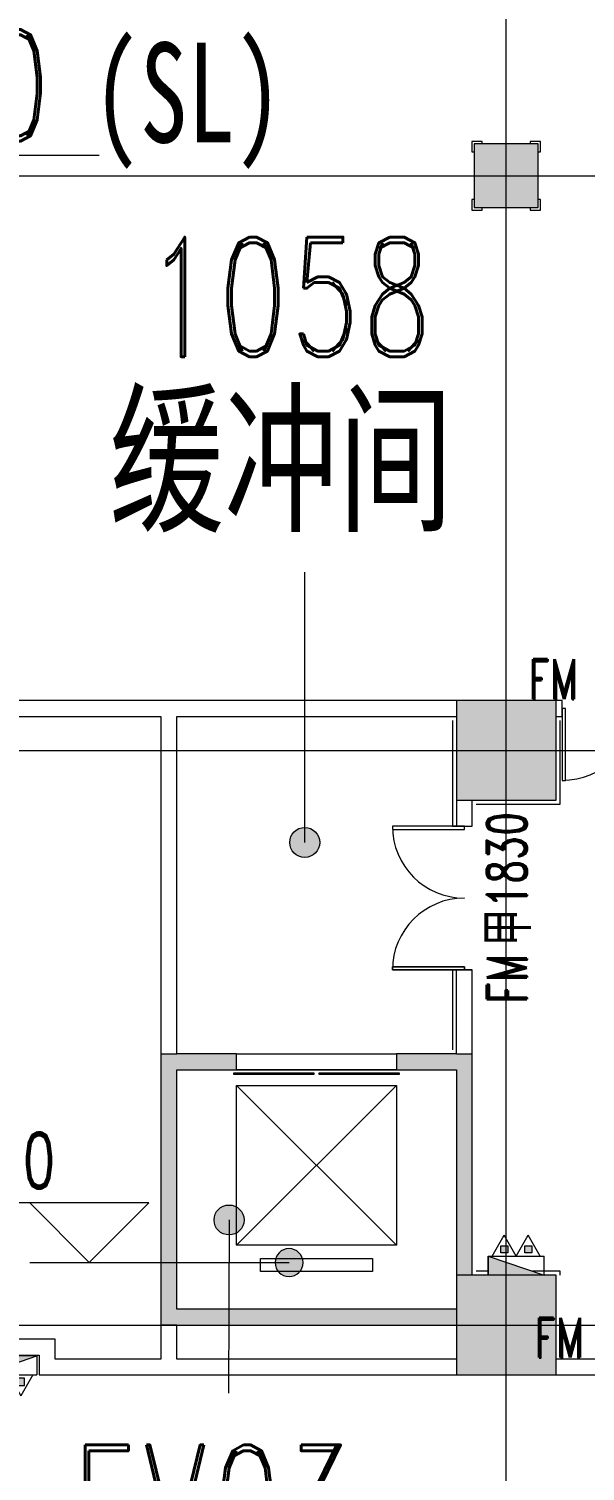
# Model space of a CAD drawing. Header units: millimetres. Extents: x -76632 to 443185, y -33181 to 192400.
# Drawn here: x 8425 to 15387, y 41370 to 59440 of the extents above; entities that cross this region are included whole.
import ezdxf

# ---------------------------------------------------------------- set-up
doc = ezdxf.new("R2010")
doc.units = ezdxf.units.MM
doc.linetypes.add('轴网线', pattern=[22.04, 18.38, -1.83, 0, -1.83])
doc.layers.get('0').update_dxf_attribs({"color": 8})
for name, color, linetype, lineweight in [('A-ANNO-NOTE', 8, 'Continuous', 5), ('A-AREA-IDEN', 8, 'Continuous', 9), ('A-DETL-GENF', 8, 'Continuous', 18), ('A-DETL-MBND', 8, 'Continuous', 5), ('A-DOOR', 8, 'Continuous', 5), ('A-DOOR-IDEN', 8, 'Continuous', 9), ('A-DOOR-OPNG', 8, 'Continuous', 5), ('A-WALL', 8, 'Continuous', 5), ('A-WALL-PATT', 8, 'Continuous', 9), ('M-EQPM', 8, 'Continuous', 5), ('Q-SPCQ', 8, 'Continuous', 5), ('S-COLS', 8, 'Continuous', 5), ('S-GRID', 8, 'Continuous', 9)]:
    doc.layers.add(name, color=color, linetype=linetype, lineweight=lineweight)
doc.styles.add('RomanD', font='romand__.ttf', dxfattribs={"width": 0.7, "height": 1500})
doc.styles.add('RomanD_1', font='romand__.ttf', dxfattribs={"width": 0.7, "height": 500})
doc.styles.add('RomanD_2', font='romand__.ttf', dxfattribs={"width": 0.7, "height": 700})
doc.styles.add('RomanD_3', font='romand__.ttf', dxfattribs={"width": 0.7, "height": 1400})
doc.styles.add('仿宋_2', font='simfang.ttf', dxfattribs={"width": 0.7, "height": 1500})
doc.styles.add('仿宋_6', font='simfang.ttf', dxfattribs={"width": 0.7, "height": 1250})
doc.styles.add('微软雅黑', font='Microsoft YaHei.ttf', dxfattribs={"width": 0.7, "height": 500})

# ---------------------------------------------------------------- blocks, each defined once
blk = doc.blocks.new('X-ST-F3-01-C-001_HLP2_rvt-1-LAY-1F-1_500-A')
at = {"layer": 'S-COLS', "true_color": 0x808080}
for points in [[(14800, 57200), (14800, 58000), (14000, 58000), (14000, 57200)], [(15025, 49775), (15025, 51025), (13775, 51025), (13775, 49775)], [(15025, 42575), (15025, 43825), (13775, 43825), (13775, 42575), (13800, 42575)]]:
    blk.add_hatch(color=8, dxfattribs=at).paths.add_polyline_path(points, flags=0)
at = {"layer": 'S-COLS', "color": 7, "lineweight": 9}
for p, q in [((14800, 58000), (14000, 58000)), ((14000, 58000), (14000, 57200)), ((14800, 57200), (14800, 58000)), ((14000, 57200), (14800, 57200)), ((15025, 51025), (13775, 51025)), ((13775, 51025), (13775, 49775)), ((15025, 49775), (15025, 51025)), ((13775, 49775), (15025, 49775)), ((15025, 43825), (13775, 43825)), ((13775, 43825), (13775, 42575)), ((15025, 42575), (15025, 43825)), ((13775, 42575), (15025, 42575))]:
    blk.add_line(p, q, dxfattribs=at)
blk = doc.blocks.new('电梯门_客梯 - 2T洁净货梯-4055745-LAY-1F-1_500-A')
at = {"layer": 'A-DOOR'}
for p, q in [((-1035, -160), (-1035, -140)), ((-1035, -140), (-35, -140)), ((-35, -160), (-1035, -160)), ((-1000, -100), (1000, -100)), ((-35, -140), (-35, -160)), ((35, -160), (35, -140)), ((35, -140), (1035, -140)), ((1035, -160), (35, -160)), ((1035, -140), (1035, -160)), ((1000, -300), (-1000, -2300)), ((-1000, -300), (1000, -2300)), ((-1000, -2300), (-1000, -300)), ((-1000, -300), (1000, -300)), ((1000, -300), (1000, -2300)), ((1000, -2300), (-1000, -2300)), ((-700, -2630), (-700, -2465)), ((-700, -2465), (700, -2465)), ((700, -2465), (700, -2630)), ((700, -2630), (-700, -2630))]:
    blk.add_line(p, q, dxfattribs=at)
blk = doc.blocks.new('双扇平开防火门_带观察窗 - FM甲1830-4643417-LAY-1F-1_500-A')
at = {"layer": 'A-DOOR'}
for p, q in [((-900, 0), (-900, 900)), ((-900, 900), (-860, 900)), ((-900, 900), (-900, 700)), ((-860, 900), (-900, 900)), ((-860, 900), (-860, 0)), ((-860, 700), (-860, 900)), ((900, 900), (860, 900)), ((860, 900), (860, 0)), ((900, 900), (860, 900)), ((860, 900), (860, 700)), ((900, 0), (900, 900)), ((900, 700), (900, 900)), ((-900, 700), (-900, 500)), ((-860, 500), (-860, 700)), ((860, 700), (860, 500)), ((900, 500), (900, 700)), ((-900, 500), (-900, 0)), ((-860, 0), (-860, 500)), ((860, 500), (860, 0)), ((900, 0), (900, 500)), ((-860, 0), (-900, 0)), ((-900, 0), (-860, 0)), ((860, 0), (900, 0)), ((860, 0), (900, 0))]:
    blk.add_line(p, q, dxfattribs=at)
for centre, start, end in [((-900, 0), 0, 90), ((900, 0), 90, 180)]:
    blk.add_arc(centre, 900, start, end, dxfattribs=at)
at = {"layer": 'A-DOOR-OPNG'}
for p, q in [((-900, 100), (-900, -100)), ((900, 100), (900, -100))]:
    blk.add_line(p, q, dxfattribs=at)
blk = doc.blocks.new('室内消火栓箱_带灭火器__左右式_ - SG24D65-P-V100-LAY-1F-1_500-A')
at = {"layer": 'A-DETL-GENF', "lineweight": 5}
h = blk.add_hatch(color=256, dxfattribs=at)
h.paths.add_polyline_path([(105, 370), (105, 280), (195, 280), (195, 370)], flags=0)
h.paths.add_polyline_path([(-105, 370), (-195, 370), (-195, 280), (-105, 280), (-105, 300)], flags=0)
blk.add_hatch(color=256, dxfattribs=at).paths.add_polyline_path([(-350, 240), (-350, 0), (350, 0), (-100, 154)], flags=0)
for p, q in [((-300, 240), (-150, 500)), ((-195, 370), (-105, 370)), ((-195, 280), (-195, 370)), ((0, 240), (-150, 500)), ((-105, 370), (-105, 280)), ((0, 240), (150, 500)), ((105, 280), (105, 370)), ((105, 370), (195, 370)), ((300, 240), (150, 500)), ((195, 370), (195, 280)), ((-350, 240), (350, 240)), ((-350, 240), (350, 0)), ((-350, 240), (-350, 0)), ((-350, 240), (350, 0)), ((-350, 0), (-350, 240)), ((-105, 280), (-195, 280)), ((195, 280), (105, 280))]:
    blk.add_line(p, q, dxfattribs=at)
at = {"layer": 'M-EQPM'}
blk.add_line((350, 0), (350, 240), dxfattribs=at)
blk = doc.blocks.new('室内消火栓箱_带灭火器__左右式_ - SG24D65-P-V105-LAY-1F-1_500-A')
at = {"layer": 'A-DETL-GENF', "lineweight": 5}
blk.add_hatch(color=256, dxfattribs=at).paths.add_polyline_path([(-350, -240), (350, 0), (-350, 0), (-350, -40)], flags=0)
h = blk.add_hatch(color=256, dxfattribs=at)
h.paths.add_polyline_path([(-105, -370), (-105, -280), (-195, -280), (-195, -370)], flags=0)
h.paths.add_polyline_path([(105, -370), (195, -370), (195, -280), (105, -280)], flags=0)
for p, q in [((350, 0), (-350, 0)), ((-350, -240), (350, 0)), ((-350, -240), (350, 0)), ((350, 0), (-350, 0)), ((-350, -240), (350, -240)), ((-300, -240), (-150, -500)), ((-105, -280), (-195, -280)), ((-195, -280), (-195, -370)), ((0, -240), (-150, -500)), ((-105, -370), (-105, -280)), ((0, -240), (150, -500)), ((195, -280), (105, -280)), ((105, -280), (105, -370)), ((300, -240), (150, -500)), ((195, -370), (195, -280)), ((-195, -370), (-105, -370)), ((105, -370), (195, -370))]:
    blk.add_line(p, q, dxfattribs=at)
at = {"layer": 'M-EQPM'}
blk.add_line((350, 0), (350, -240), dxfattribs=at)
blk = doc.blocks.new('橡胶防撞护角 - 橡胶防撞护角-4752618-LAY-1F-1_500-A')
at = {"layer": 'Q-SPCQ'}
for p, q in [((100, 830), (-30, 830)), ((-30, 830), (-30, 700)), ((100, 800), (100, 830)), ((830, 830), (700, 830)), ((700, 830), (700, 800)), ((830, 700), (830, 830)), ((-30, 700), (0, 700)), ((800, 700), (830, 700)), ((0, 100), (-30, 100)), ((-30, 100), (-30, -30)), ((830, 100), (800, 100)), ((830, -30), (830, 100)), ((-30, -30), (100, -30)), ((100, -30), (100, 0)), ((700, 0), (700, -30)), ((700, -30), (830, -30))]:
    blk.add_line(p, q, dxfattribs=at)
blk = doc.blocks.new('高程点-说明仿宋-0_5 - 高程点-说明仿宋-0_5-2951202-LAY-1F-1_500-A')
at = {"layer": 'A-ANNO-NOTE', "lineweight": 9}
h = blk.add_hatch(color=256, dxfattribs=at)
edge = h.paths.add_edge_path(flags=0)
edge.add_arc((-5, 0), 0.35, 0, 180)
edge.add_arc((-5, 0), 0.35, 180, 360)
at = {"layer": 'A-ANNO-NOTE', "lineweight": 18}
for p, q in [((1.493, 0), (-5, 0)), ((0, 0), (1.493, -1.493)), ((0, 0), (-1.493, -1.493)), ((-1.493, -1.493), (5.883, -1.493))]:
    blk.add_line(p, q, dxfattribs=at)
for start, end in [(0, 180), (180, 0)]:
    blk.add_arc((-5, 0), 0.35, start, end, dxfattribs=at)
blk = doc.blocks.new('高程点-说明仿宋-5 - 高程点-说明仿宋-5-4178038-LAY-1F-1_500-A')
at = {"layer": 'A-ANNO-NOTE', "lineweight": 18}
for p, q in [((10.062, 2.987), (-2.987, 2.987)), ((0, 0), (-2.987, 2.987)), ((0, 0), (2.987, 2.987))]:
    blk.add_line(p, q, dxfattribs=at)

msp = doc.modelspace()

# ---------------------------------------------------------------- hatches: boundary and pattern name
at = {"layer": 'A-AREA-IDEN', "lineweight": 18, "transparency": 33554687}
h = msp.add_hatch(color=256, dxfattribs=at)
edge = h.paths.add_edge_path(flags=0)
edge.add_arc((11877.2, 49246.9), 187.5, 0, 360)
h = msp.add_hatch(color=256, dxfattribs=at)
edge = h.paths.add_edge_path(flags=0)
edge.add_arc((10930.2, 44517), 187.5, 0, 360)
at = {"layer": 'A-WALL-PATT', "lineweight": 5, "transparency": 33554687}
h = msp.add_hatch(color=256, dxfattribs=at)
h.paths.add_polyline_path([(10075, 46400), (11025, 46400), (11025, 46600), (10075, 46600)], flags=0)
h.paths.add_polyline_path([(13275, 46400), (13975, 46400), (13975, 46600), (13025, 46600), (13025, 46400)], flags=0)
for points in [[(10075, 43200), (10275, 43200), (10275, 46400), (10075, 46400), (10075, 43244.3)], [(13975, 43825), (13975, 46400), (13775, 46400), (13775, 43825)], [(10275, 43200), (13775, 43200), (13775, 43400), (10275, 43400)]]:
    msp.add_hatch(color=256, dxfattribs=at).paths.add_polyline_path(points, flags=0)

# ---------------------------------------------------------------- linework, layer by layer
at = {"layer": 'A-AREA-IDEN', "lineweight": 18, "transparency": 33554687}
for p, q in [((11877.2, 49246.9), (11877.2, 52635)), ((10930.2, 44517), (10924.5, 42347.8))]:
    msp.add_line(p, q, dxfattribs=at)
for centre in [(11877.2, 49246.9), (10930.2, 44517)]:
    msp.add_circle(centre, 187.5, dxfattribs=at)
at = {"layer": 'A-DETL-MBND', "transparency": 33554687}
for p, q in [((11025, 46600), (13025, 46600)), ((13025, 46400), (11025, 46400))]:
    msp.add_line(p, q, dxfattribs=at)
at = {"layer": 'A-WALL', "lineweight": 9, "transparency": 33554687}
for p, q in [((13775, 51025), (7825, 51025)), ((15100, 51025), (15025, 51025)), ((15100, 50825), (15100, 51025)), ((7825, 50825), (10075, 50825)), ((10075, 50825), (10075, 43200)), ((10275, 46600), (10275, 50825)), ((10275, 50825), (13775, 50825)), ((15025, 50825), (15100, 50825)), ((13775, 49775), (13775, 49450)), ((13975, 49450), (13975, 49775)), ((13775, 49450), (13975, 49450)), ((13975, 47650), (13775, 47650)), ((13775, 46600), (13775, 47650)), ((13975, 43825), (13975, 47650)), ((11025, 46600), (10275, 46600)), ((11025, 46400), (11025, 46600)), ((13025, 46600), (13025, 46400)), ((13775, 46600), (13025, 46600)), ((10275, 46400), (11025, 46400)), ((10275, 43400), (10275, 46400)), ((13025, 46400), (13775, 46400)), ((13775, 46400), (13775, 43825)), ((13775, 43400), (10275, 43400)), ((10075, 43200), (13775, 43200)), ((10275, 43200), (10075, 43200)), ((10075, 43200), (10075, 42775)), ((10275, 42775), (10275, 43200)), ((8755, 43025), (7825, 43025)), ((8755, 42775), (8755, 43025)), ((7825, 42825), (8555, 42825)), ((8555, 42825), (8555, 42775)), ((8555, 42775), (8555, 42575)), ((10075, 42775), (8755, 42775)), ((13775, 42775), (10275, 42775)), ((15525, 42775), (15025, 42775)), ((8555, 42575), (13775, 42575)), ((15025, 42575), (15525, 42575))]:
    msp.add_line(p, q, dxfattribs=at)
at = {"layer": 'A-WALL', "transparency": 33554687}
for p, q in [((13725, 50775), (13725, 49450)), ((15075, 49725), (15075, 50775)), ((14025, 49725), (15075, 49725)), ((13725, 49450), (13775, 49450)), ((13725, 47650), (13725, 46650)), ((13775, 47650), (13725, 47650)), ((10075, 46600), (10275, 46600)), ((13775, 46600), (13975, 46600)), ((14175, 43875), (14025, 43875)), ((15075, 43875), (14729.2, 43875)), ((15075, 43825), (15075, 43875))]:
    msp.add_line(p, q, dxfattribs=at)
at = {"layer": 'S-GRID', "linetype": '轴网线', "transparency": 33554687}
for p, q in [((14400, -17706.2), (14400, 174400)), ((-16000, 57600), (308800, 57600)), ((-16000, 50400), (308800, 50400)), ((-16000, 43200), (308800, 43200))]:
    msp.add_line(p, q, dxfattribs=at)

# ---------------------------------------------------------------- block references
at = {"lineweight": 5, "transparency": 33554687}
msp.add_blockref('X-ST-F3-01-C-001_HLP2_rvt-1-LAY-1F-1_500-A', (0, 0), dxfattribs=at)
at = {"layer": 'A-ANNO-NOTE', "lineweight": 18, "transparency": 33554687, "xscale": 500, "yscale": 500, "zscale": 500}
msp.add_blockref('高程点-说明仿宋-5 - 高程点-说明仿宋-5-4178038-LAY-1F-1_500-A', (4275, 56359.2), dxfattribs=at)
at = {"layer": 'A-ANNO-NOTE', "lineweight": 18, "transparency": 33554687, "xscale": 500, "yscale": 500, "zscale": 500, "rotation": 180}
msp.add_blockref('高程点-说明仿宋-0_5 - 高程点-说明仿宋-0_5-2951202-LAY-1F-1_500-A', (9181.9, 43983.6), dxfattribs=at)
at = {"layer": 'A-DOOR', "transparency": 33554687}
for p, rotation in [((16000, 50925), 180), ((13875, 48550), 90)]:
    msp.add_blockref('双扇平开防火门_带观察窗 - FM甲1830-4643417-LAY-1F-1_500-A', p, dxfattribs=dict(at, rotation=rotation))
msp.add_blockref('电梯门_客梯 - 2T洁净货梯-4055745-LAY-1F-1_500-A', (12025, 46500), dxfattribs=at)
at = {"layer": 'M-EQPM', "transparency": 33554687}
for name, p in [('室内消火栓箱_带灭火器__左右式_ - SG24D65-P-V100-LAY-1F-1_500-A', (14525, 43825)), ('室内消火栓箱_带灭火器__左右式_ - SG24D65-P-V105-LAY-1F-1_500-A', (8175, 42815))]:
    msp.add_blockref(name, p, dxfattribs=at)
at = {"layer": 'Q-SPCQ', "transparency": 33554687}
msp.add_blockref('橡胶防撞护角 - 橡胶防撞护角-4752618-LAY-1F-1_500-A', (14000, 57200), dxfattribs=at)

# ---------------------------------------------------------------- texts
at = {"layer": 'A-ANNO-NOTE', "lineweight": 9, "transparency": 33554687, "attachment_point": 1}
for s, insert, char_height, width, style in [('-0.300', (3826.2, 59433.1), 1400, 6537.762, 'RomanD_3'), ('(SL)', (9219.7, 59267.5), 1250, 3142.615, '仿宋_6'), ('-1.800', (6326.8, 45612.5), 700, 3310.969, 'RomanD_2')]:
    msp.add_mtext(s, dxfattribs=dict(at, insert=insert, char_height=char_height, width=width, style=style))
at = {"layer": 'A-AREA-IDEN', "transparency": 33554687, "char_height": 1500, "attachment_point": 1}
for s, insert, width, style in [('1058', (9880.9, 56832.1), 4826.159, 'RomanD'), ('缓冲间', (9434.2, 54798), 5892.403, '仿宋_2'), ('EV03', (8951, 41698.1), 4770.041, 'RomanD')]:
    msp.add_mtext(s, dxfattribs=dict(at, insert=insert, width=width, style=style))
at = {"layer": 'A-DOOR-IDEN', "transparency": 33554687, "char_height": 500, "width": 869.831, "attachment_point": 1, "style": 'RomanD_1'}
for insert in [(14675.1, 51543.2), (14750.1, 43293.2)]:
    msp.add_mtext('FM', dxfattribs=dict(at, insert=insert))
at = {"layer": 'A-DOOR-IDEN', "transparency": 33554687, "char_height": 500, "attachment_point": 1, "rotation": 90}
for s, insert, width, style in [('1830', (14156.1, 48429), 1683.544, 'RomanD_1'), ('\\f微软雅黑|b0|i0|c134|p34|;\\W.7;甲', (14156.1, 47942.8), 589.24, '微软雅黑'), ('FM', (14156.1, 47225.1), 869.831, 'RomanD_1')]:
    msp.add_mtext(s, dxfattribs=dict(at, insert=insert, width=width, style=style))

doc.saveas('drawing.dxf')
